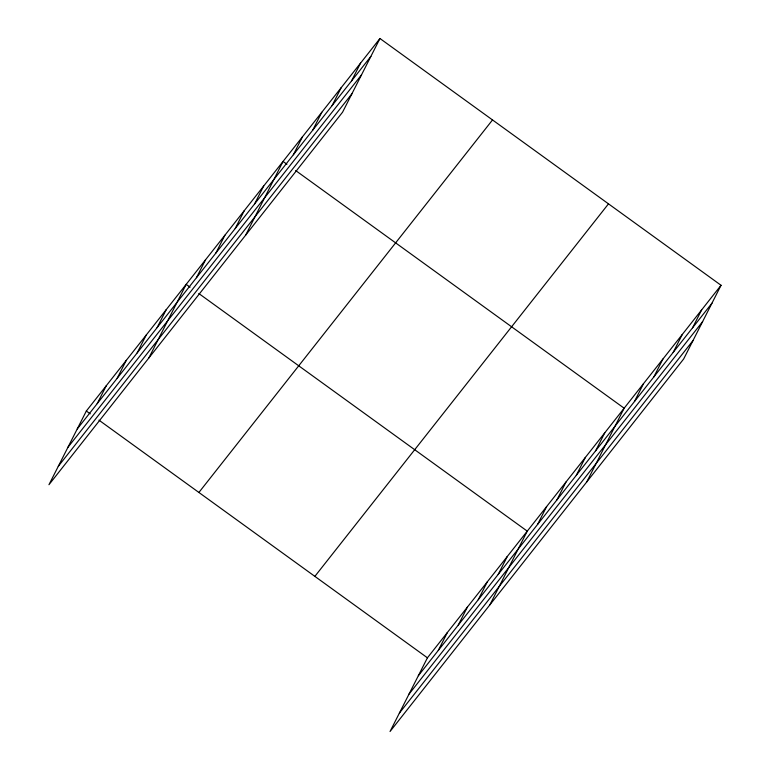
<?xml version="1.0" encoding="UTF-8"?>
<svg xmlns="http://www.w3.org/2000/svg" width="770" height="770" viewBox="0 0 770 770"><rect width="100%" height="100%" fill="white"/><g stroke="black" fill="none" stroke-linecap="round" stroke-linejoin="round"><path stroke-width="1.16" d="M379.957 38.5L86.336 411.026L48.953 484.715L342.573 112.189L379.957 38.5L721.047 285.285L683.664 358.974L390.043 731.5L427.427 657.811L721.047 285.285M97.203 403.624L106.308 385.693M117.175 378.291L126.27 360.36M137.137 352.958L146.233 335.027M157.109 327.625L166.205 309.694M148.783 358.06L186.167 284.361L190.055 287.172M196.446 277.71L205.552 259.779M215.831 253.128L224.927 235.187M235.206 228.536L244.302 210.605M254.591 203.954L263.686 186.022M245.678 235.129L283.062 161.43L286.94 164.241M293.341 154.78L302.446 136.848M312.726 130.188L321.822 112.256M332.101 105.606L341.197 87.674M351.486 81.023L360.581 63.082M438.294 650.409L447.399 632.478M458.266 625.076L467.361 607.145M478.228 599.743L487.323 581.812M498.2 574.41L507.295 556.479M489.874 604.845L527.257 531.146L198.785 293.495M537.537 524.495L546.642 506.564M556.922 499.913L566.017 481.981M576.297 475.321L585.393 457.39M595.672 450.739L604.777 432.807M586.769 481.914L624.152 408.216L295.68 170.555M634.432 401.565L643.528 383.633M653.817 376.982L662.912 359.041M673.192 352.391L682.287 334.459M692.567 327.808L701.672 309.877M77.241 428.957L370.861 56.431M67.904 447.351L361.525 74.834M58.289 466.312L351.909 93.796M198.901 492.463L492.521 119.937M314.872 576.364L608.493 203.848M418.331 675.742L711.952 303.216M408.995 694.145L702.615 321.619M399.38 713.097L693 340.581M86.336 411.026L90.225 413.827M98.955 420.15L427.427 657.811"/></g></svg>
